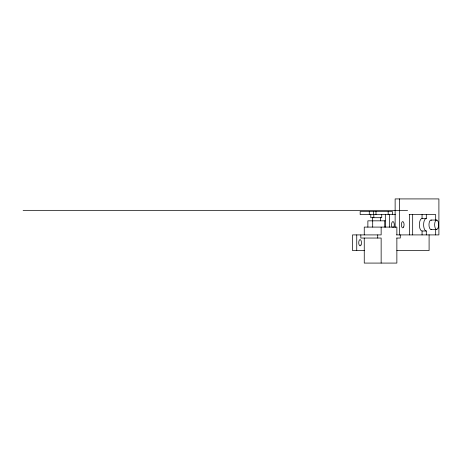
<?xml version="1.0" encoding="UTF-8"?>
<svg xmlns="http://www.w3.org/2000/svg" width="462" height="462" viewBox="0 0 462 462"><rect width="100%" height="100%" fill="white"/><g stroke="black" fill="none" stroke-linecap="round" stroke-linejoin="round"><path stroke-width="0.69" d="M23.1 210.343L407.576 210.343M395.374 214.57L360.164 214.57L360.164 211.44L392.365 211.44L392.365 214.57M409.141 214.57L435.678 214.57L435.678 220.178M422.06 234.91L422.06 231A6.26 2.68 -90 0 1 419.381 224.74A6.26 2.68 -90 0 1 422.06 218.48L426.299 218.48L426.299 214.57M430.988 220.045L436.648 220.045M385.146 220.83L367.873 220.83L367.873 227.09M430.988 229.435L436.648 229.435M422.06 231L426.299 231L426.299 234.91M396.546 234.91L438.9 234.91L438.9 198.92L395.131 198.92L395.131 227.714M396.766 238.04L400.283 238.04L400.283 234.91M364.622 250.56L352.494 250.56L352.494 234.91L381.144 234.91L381.144 227.09M396.858 250.56L429.094 250.56L429.094 234.725M435.678 229.302L435.678 234.91M422.06 214.57L422.06 218.48M412.676 214.57L412.676 234.91M409.424 214.57L409.424 234.91M399.376 198.92L399.376 234.91M396.864 234.91L396.864 227.09L364.252 227.09L364.252 234.91M396.864 238.04L396.864 263.08L364.252 263.08L364.252 238.04M389.564 214.57L389.564 227.194M388.172 211.44L388.172 214.57M385.325 214.57L385.325 227.194M384.759 220.83L384.759 227.09M381.733 214.57L381.733 217.7L370.795 217.7L370.795 214.57M381.144 263.08L381.144 238.04L360.834 238.04L360.834 234.91M380.359 217.475L380.359 220.83M377.725 234.91L377.725 238.04M375.993 211.44L375.993 214.57M373.822 214.57L373.822 217.7M373.475 211.44L373.475 214.57M372.695 220.83L372.695 227.09M372.557 217.475L372.557 220.83M369.277 211.44L369.277 214.57M356.739 234.91L356.739 250.56M431.508 229.273A4.695 2.01 -90 0 1 428.979 224.74A4.695 2.01 -90 0 1 431.508 220.207M426.299 231A6.26 2.68 -90 0 1 423.619 224.74A6.26 2.68 -90 0 1 426.299 218.48M392.267 227.477A3.13 1.34 -90 0 1 391.874 222.771A3.13 1.34 -90 0 1 393.93 222.69A3.13 1.34 -90 0 1 393.607 227.425M438.068 228.061A4.695 2.01 -90 0 0 437.168 220.207A4.695 2.01 -90 0 0 434.707 225.953A4.695 2.01 -90 0 0 438.068 228.061M403.673 226.952A3.13 1.34 -90 0 0 403.072 221.72A3.13 1.34 -90 0 0 401.432 225.548A3.13 1.34 -90 0 0 403.673 226.952M361.036 244.952A3.13 1.34 -90 0 0 360.435 239.714A3.13 1.34 -90 0 0 358.795 243.549A3.13 1.34 -90 0 0 361.036 244.952"/></g></svg>
